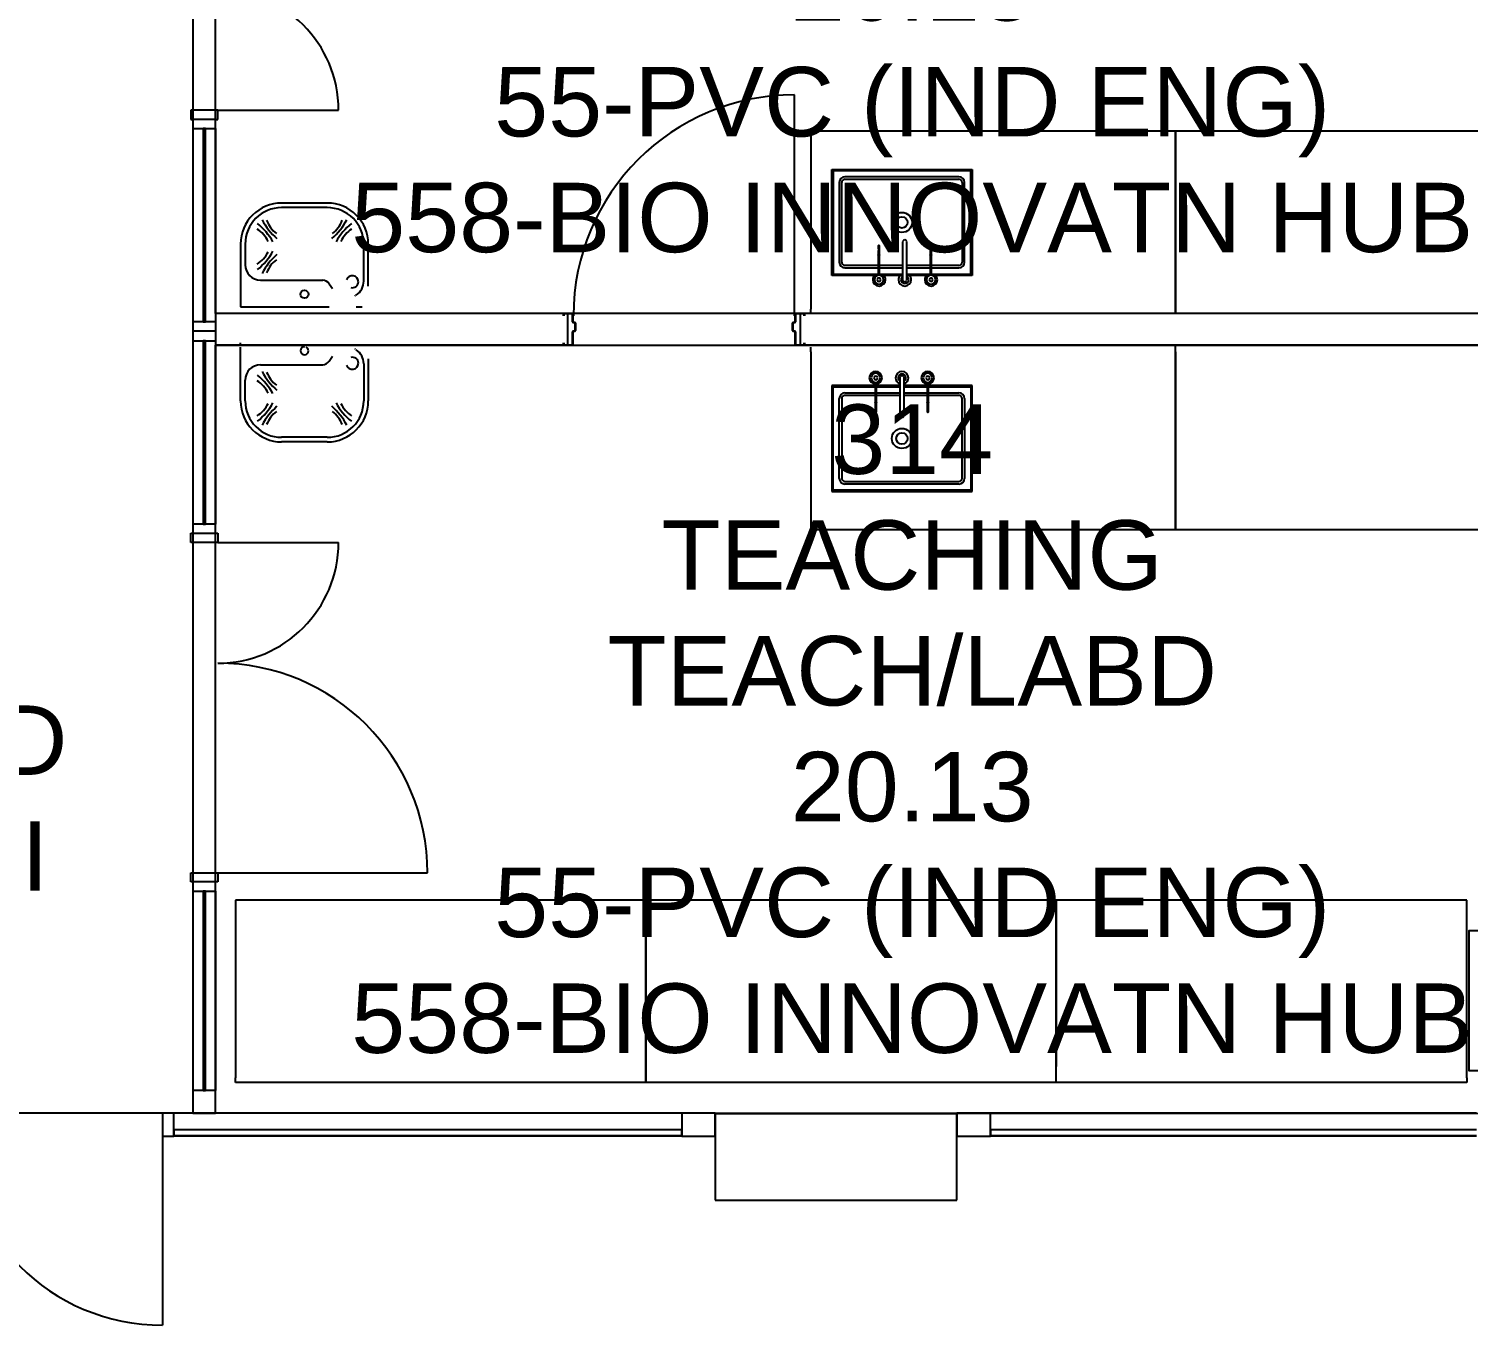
# Model space of a CAD drawing. Extents: x 15525 to 50715, y -3252 to 56414.
# Drawn here: x 41064 to 47377, y 592 to 6281 of the extents above; entities that cross this region are included whole.
import ezdxf

# ---------------------------------------------------------------- set-up
doc = ezdxf.new("R2010")
doc.units = 0
doc.header["$MEASUREMENT"] = 0
for name, color, linetype in [('A-Column__Concrete', 7, 'CONTINUOUS'), ('A-Door', 252, 'CONTINUOUS'), ('A-Furniture', 252, 'CONTINUOUS'), ('A-Wall__Brick', 7, 'CONTINUOUS'), ('A-Window', 7, 'CONTINUOUS'), ('H-Fixtures__Sink', 252, 'CONTINUOUS'), ('RM$', 7, 'CONTINUOUS'), ('RM$TXT', 4, 'CONTINUOUS')]:
    doc.layers.add(name, color=color, linetype=linetype)
doc.styles.add('Arial', font='arial.ttf')

msp = doc.modelspace()

# ---------------------------------------------------------------- linework, layer by layer
at = {"layer": 'A-Column__Concrete'}
for p, q in [((45134.7, 1519.6), (44075, 1519.6)), ((44075, 1519.6), (44075, 1140.7)), ((45134.7, 1140.7), (45134.7, 1519.6)), ((44075, 1140.7), (45134.7, 1140.7))]:
    msp.add_line(p, q, dxfattribs=at)
at = {"layer": 'A-Door'}
for p, q in [((44422.8, 5021.1), (44422.8, 5991.1)), ((41774.6, 5923.1), (41774.6, 5883.1)), ((41892.6, 5923.1), (41774.6, 5923.1)), ((41774.6, 5883.1), (41783.6, 5883.1)), ((41883.6, 5883.1), (41892.6, 5883.1)), ((41892.6, 5923.1), (42422.6, 5923.1)), ((41892.6, 5883.1), (41892.6, 5923.1)), ((43409.8, 5021.1), (43409.8, 5027.1)), ((43410.8, 5027.1), (43410.8, 5021.1)), ((43414.8, 5032.1), (43444.8, 5032.1)), ((43444.8, 5031.1), (43414.8, 5031.1)), ((43448.8, 4995.1), (43448.8, 5027.1)), ((43449.8, 5027.1), (43449.8, 4995.1)), ((43452.3, 4992.6), (43459.3, 4992.6)), ((43459.3, 4991.6), (43452.3, 4991.6)), ((43460.8, 4956.1), (43460.8, 4990.1)), ((43461.8, 4990.1), (43461.8, 4956.1)), ((44413.8, 4956.1), (44413.8, 4990.1)), ((44414.8, 4990.1), (44414.8, 4956.1)), ((44416.3, 4992.6), (44423.3, 4992.6)), ((44423.3, 4991.6), (44416.3, 4991.6)), ((44425.8, 4995.1), (44425.8, 5027.1)), ((44426.8, 5027.1), (44426.8, 4995.1)), ((44430.8, 5032.1), (44460.8, 5032.1)), ((44460.8, 5031.1), (44430.8, 5031.1)), ((44464.8, 5021.1), (44464.8, 5027.1)), ((44465.8, 5027.1), (44465.8, 5021.1)), ((43448.8, 4897.1), (43448.8, 4951.1)), ((43449.8, 4951.1), (43449.8, 4897.1)), ((43452.3, 4954.6), (43459.3, 4954.6)), ((43459.3, 4953.6), (43452.3, 4953.6)), ((44416.3, 4954.6), (44423.3, 4954.6)), ((44423.3, 4953.6), (44416.3, 4953.6)), ((44425.8, 4897.1), (44425.8, 4951.1)), ((44426.8, 4951.1), (44426.8, 4897.1)), ((43409.8, 4897.1), (43409.8, 4903.1)), ((43410.8, 4903.1), (43410.8, 4897.1)), ((43414.8, 4893.1), (43444.8, 4893.1)), ((43444.8, 4892.1), (43414.8, 4892.1)), ((44430.8, 4893.1), (44460.8, 4893.1)), ((44460.8, 4892.1), (44430.8, 4892.1)), ((44464.8, 4897.1), (44464.8, 4903.1)), ((44465.8, 4903.1), (44465.8, 4897.1)), ((41774.6, 4067.1), (41783.6, 4067.1)), ((41774.6, 4027.1), (41774.6, 4067.1)), ((41883.6, 4067.1), (41892.6, 4067.1)), ((41892.6, 4067.1), (41892.6, 4027.1)), ((41892.6, 4027.1), (41774.6, 4027.1)), ((41892.6, 4027.1), (42422.6, 4027.1)), ((41774.6, 2537.1), (41774.6, 2577.1)), ((41774.6, 2577.1), (41892.6, 2577.1)), ((41783.6, 2537.1), (41774.6, 2537.1)), ((41892.6, 2537.1), (41883.6, 2537.1)), ((41892.6, 2577.1), (42812.6, 2577.1)), ((41892.6, 2577.1), (41892.6, 2537.1)), ((41650, 1477.1), (41650, 592.1))]:
    msp.add_line(p, q, dxfattribs=at)
at = {"layer": 'A-Door', "color": 252}
for centre, radius, start, end in [((41892.6, 5923.1), 530, 0, 90), ((44422.8, 5021.1), 970, 90, 180), ((41892.6, 4027.1), 530, 270, 0), ((41892.6, 2577.1), 920, 0, 90), ((41650, 1477.1), 885, 180, 270)]:
    msp.add_arc(centre, radius, start, end, dxfattribs=at)
at = {"layer": 'A-Door'}
for centre, radius, start, end in [((43414.8, 5027.1), 5, 90, 180), ((43414.8, 5027.1), 4, 90, 180), ((43444.8, 5027.1), 5, 0, 90), ((43444.8, 5027.1), 4, 0, 90), ((43452.3, 4995.1), 3.5, 180, 270), ((43452.3, 4995.1), 2.5, 180, 270), ((43459.3, 4990.1), 2.5, 0, 90), ((43459.3, 4990.1), 1.5, 0, 90), ((44416.3, 4990.1), 2.5, 90, 180), ((44416.3, 4990.1), 1.5, 90, 180), ((44423.3, 4995.1), 3.5, 270, 0), ((44423.3, 4995.1), 2.5, 270, 0), ((44430.8, 5027.1), 5, 90, 180), ((44430.8, 5027.1), 4, 90, 180), ((44460.8, 5027.1), 5, 0, 90), ((44460.8, 5027.1), 4, 0, 90), ((43452.3, 4951.1), 3.5, 90, 180), ((43452.3, 4951.1), 2.5, 90, 180), ((43459.3, 4956.1), 1.5, 270, 0), ((43459.3, 4956.1), 2.5, 270, 0), ((44416.3, 4956.1), 2.5, 180, 270), ((44416.3, 4956.1), 1.5, 180, 270), ((44423.3, 4951.1), 3.5, 0, 90), ((44423.3, 4951.1), 2.5, 0, 90), ((43414.8, 4897.1), 5, 180, 270), ((43414.8, 4897.1), 4, 180, 270), ((43444.8, 4897.1), 4, 270, 0), ((43444.8, 4897.1), 5, 270, 0), ((44430.8, 4897.1), 5, 180, 270), ((44430.8, 4897.1), 4, 180, 270), ((44460.8, 4897.1), 5, 270, 0), ((44460.8, 4897.1), 4, 270, 0)]:
    msp.add_arc(centre, radius, start, end, dxfattribs=at)
at = {"layer": 'A-Furniture'}
for p, q in [((44493.6, 5831.1), (44493.6, 5051.1)), ((47893.6, 5831.1), (44493.6, 5831.1)), ((46093.6, 5031.1), (46093.6, 5831.1)), ((46093.6, 5831.1), (46093.6, 5031.1)), ((44493.6, 5031.1), (44493.6, 5051.1)), ((44493.6, 4863.1), (44493.6, 4883.1)), ((44493.6, 4863.1), (44493.6, 4083.1)), ((46093.6, 4083.1), (46093.6, 4893.1)), ((46093.6, 4863.1), (46093.6, 4083.1)), ((44493.6, 4083.1), (46093.6, 4083.1)), ((46093.6, 4083.1), (47893.6, 4083.1)), ((43770.6, 2457.1), (41970.6, 2457.1)), ((41970.6, 2457.1), (41970.6, 1677.1)), ((45570.6, 2457.1), (43770.6, 2457.1)), ((43770.6, 2457.1), (43770.6, 1657.1)), ((43770.6, 1657.1), (43770.6, 2457.1)), ((47370.6, 2457.1), (45570.6, 2457.1)), ((45570.6, 2457.1), (45570.6, 1727.1)), ((45570.6, 1657.1), (45570.6, 2457.1)), ((47370.6, 1677.1), (47370.6, 2457.1)), ((41970.6, 1657.1), (41970.6, 1677.1)), ((47350.6, 1657.1), (41970.6, 1657.1)), ((47370.6, 1657.1), (47350.6, 1657.1)), ((47370.6, 1677.1), (47370.6, 1657.1))]:
    msp.add_line(p, q, dxfattribs=at)
at = {"layer": 'A-Wall__Brick'}
for p, q in [((41883.6, 5031.1), (41883.6, 4893.1)), ((43427.8, 5031.1), (41883.6, 5031.1)), ((43427.8, 4903.1), (43427.8, 5031.1)), ((43427.8, 5021.1), (43427.8, 5031.1)), ((44447.8, 5031.1), (44447.8, 4893.1)), ((47993.6, 5031.1), (44447.8, 5031.1)), ((43414.8, 4893.1), (41883.6, 4893.1)), ((43427.8, 4893.1), (43427.8, 4903.1)), ((47993.6, 4893.1), (44447.8, 4893.1))]:
    msp.add_line(p, q, dxfattribs=at)
at = {"layer": 'A-Window', "extrusion": (0, 0, -1)}
for p, q in [((41883.6, 5883.1), (41783.6, 5883.1)), ((41783.6, 5883.1), (41783.6, 5843.1)), ((41883.6, 5843.1), (41883.6, 5883.1)), ((41783.6, 5843.1), (41883.6, 5843.1)), ((41783.6, 5012.1), (41783.6, 4912.1)), ((41883.6, 4995.1), (41783.6, 4995.1)), ((41783.6, 4995.1), (41783.6, 4955.1)), ((41783.6, 4955.1), (41883.6, 4955.1)), ((41783.6, 4912.1), (41883.6, 4912.1)), ((41883.6, 2537.1), (41783.6, 2537.1)), ((41783.6, 2537.1), (41783.6, 2497.1)), ((41883.6, 2497.1), (41883.6, 2537.1)), ((41783.6, 2497.1), (41883.6, 2497.1)), ((41700, 1522.1), (41650, 1522.1)), ((41650, 1522.1), (41650, 1422.1)), ((41700, 1422.1), (41700, 1522.1)), ((41650, 1422.1), (41700, 1422.1))]:
    msp.add_line(p, q, dxfattribs=at)
at = {"layer": 'A-Window'}
for p, q in [((41783.6, 5843.1), (41783.6, 5012.1)), ((41838.6, 5843.1), (41828.6, 5843.1)), ((41828.6, 5843.1), (41828.6, 4995.1)), ((41838.6, 4995.1), (41838.6, 5843.1)), ((41883.6, 5843.1), (41883.6, 5031.1)), ((41828.6, 4995.1), (41838.6, 4995.1)), ((41783.6, 4912.1), (41783.6, 4107.1)), ((41838.6, 4912.1), (41828.6, 4912.1)), ((41828.6, 4912.1), (41828.6, 4107.1)), ((41838.6, 4107.1), (41838.6, 4912.1)), ((41883.6, 4912.1), (41883.6, 4107.1)), ((41883.6, 4107.1), (41783.6, 4107.1)), ((41783.6, 4107.1), (41783.6, 4067.1)), ((41828.6, 4107.1), (41838.6, 4107.1)), ((41883.6, 4067.1), (41883.6, 4107.1)), ((41783.6, 4067.1), (41883.6, 4067.1)), ((41783.6, 2497.1), (41783.6, 1622.1)), ((41838.6, 2497.1), (41828.6, 2497.1)), ((41828.6, 2497.1), (41828.6, 1622.1)), ((41838.6, 1622.1), (41838.6, 2497.1)), ((41883.6, 2497.1), (41883.6, 1622.1)), ((41883.6, 1622.1), (41783.6, 1622.1)), ((41783.6, 1622.1), (41783.6, 1522.1)), ((41828.6, 1622.1), (41838.6, 1622.1)), ((41883.6, 1522.1), (41883.6, 1622.1)), ((43928.2, 1522.1), (41700, 1522.1)), ((41783.6, 1522.1), (41883.6, 1522.1)), ((44075, 1522.1), (43928.2, 1522.1)), ((43928.2, 1522.1), (43928.2, 1422.1)), ((44075, 1422.1), (44075, 1522.1)), ((44075, 1522.1), (44514.1, 1522.1)), ((44514.1, 1522.1), (45134.7, 1522.1)), ((45281.5, 1522.1), (45134.7, 1522.1)), ((45134.7, 1522.1), (45134.7, 1422.1)), ((45281.5, 1422.1), (45281.5, 1522.1)), ((47413.1, 1522.1), (45281.5, 1522.1)), ((43928.2, 1449.1), (41700, 1449.1)), ((41700, 1449.1), (41700, 1425.1)), ((41700, 1425.1), (43928.2, 1425.1)), ((43928.2, 1422.1), (41700, 1422.1)), ((43928.2, 1425.1), (43928.2, 1449.1)), ((43928.2, 1422.1), (44075, 1422.1)), ((45134.7, 1422.1), (45281.5, 1422.1)), ((47413.1, 1449.1), (45281.5, 1449.1)), ((45281.5, 1449.1), (45281.5, 1425.1)), ((45281.5, 1425.1), (47413.1, 1425.1)), ((47413.1, 1422.1), (45281.5, 1422.1))]:
    msp.add_line(p, q, dxfattribs=at)
at = {"layer": 'H-Fixtures__Sink'}
for p, q in [((44586.1, 5663.6), (45201.1, 5663.6)), ((44586.1, 5198.6), (44586.1, 5663.6)), ((44592.1, 5657.7), (44592.1, 5204.6)), ((45195.2, 5657.7), (44592.1, 5657.7)), ((45143.6, 5631.1), (44643.6, 5631.1)), ((44643.8, 5620.3), (45143.4, 5620.3)), ((45195.2, 5204.6), (45195.2, 5657.7)), ((45201.1, 5663.6), (45201.1, 5198.6)), ((44618.6, 5606.1), (44618.6, 5256.1)), ((44629.4, 5256.3), (44629.4, 5605.9)), ((45157.8, 5605.9), (45157.8, 5256.3)), ((45168.6, 5256.1), (45168.6, 5606.1)), ((42373.1, 5516.1), (42173.1, 5516.1)), ((42373.1, 5496.1), (42173.1, 5496.1)), ((41993.1, 5336.1), (41993.1, 5061.1)), ((42013.1, 5336.1), (42013.1, 5245.1)), ((42533.1, 5173.1), (42533.1, 5336.1)), ((42553.1, 5151.6), (42553.1, 5336.1)), ((44791.2, 5329.8), (44789.6, 5289.5)), ((44793.8, 5329.9), (44791.3, 5329.9)), ((44791.4, 5327.3), (44793.7, 5327.3)), ((44795.6, 5289.5), (44793.8, 5329.8)), ((45019.2, 5329.8), (45017.5, 5289.5)), ((45021.7, 5329.9), (45019.2, 5329.9)), ((45019.3, 5327.3), (45021.6, 5327.3)), ((45023.5, 5289.5), (45021.7, 5329.8)), ((44897.3, 5241.9), (44643.8, 5241.9)), ((44789.6, 5289.8), (44789.6, 5288.3)), ((44789.6, 5289.8), (44789.6, 5288.3)), ((44789.6, 5288.3), (44789.6, 5286.6)), ((44789.6, 5288.3), (44789.6, 5286.6)), ((44789.6, 5286.6), (44789.6, 5201.3)), ((44794, 5287.6), (44791.2, 5287.6)), ((44795.6, 5288.3), (44795.6, 5289.8)), ((44795.6, 5288.3), (44795.6, 5289.8)), ((44795.6, 5286.6), (44795.6, 5288.3)), ((44795.6, 5286.6), (44795.6, 5288.3)), ((44795.6, 5201.3), (44795.6, 5286.6)), ((45143.4, 5241.9), (44914.6, 5241.9)), ((45017.5, 5289.8), (45017.5, 5288.3)), ((45017.5, 5289.8), (45017.5, 5288.3)), ((45017.5, 5288.3), (45017.5, 5286.6)), ((45017.5, 5288.3), (45017.5, 5286.6)), ((45017.5, 5286.6), (45017.5, 5198.6)), ((45021.9, 5287.6), (45019.1, 5287.6)), ((45023.5, 5288.3), (45023.5, 5289.8)), ((45023.5, 5288.3), (45023.5, 5289.8)), ((45023.5, 5286.6), (45023.5, 5288.3)), ((45023.5, 5286.6), (45023.5, 5288.3)), ((45023.5, 5198.6), (45023.5, 5286.6)), ((42080, 5178.1), (42353.4, 5178.1)), ((44787.6, 5198.6), (44586.1, 5198.6)), ((44592.1, 5204.6), (44790.5, 5204.6)), ((44643.6, 5231.1), (44896.9, 5231.1)), ((44794.6, 5204.6), (44896.8, 5204.6)), ((44896.8, 5198.6), (44799, 5198.6)), ((44915.3, 5231.1), (45143.6, 5231.1)), ((44915.5, 5204.6), (45018.4, 5204.6)), ((45015.8, 5198.6), (44915.5, 5198.6)), ((45022.5, 5204.6), (45195.2, 5204.6)), ((45201.1, 5198.6), (45027.1, 5198.6)), ((42381.2, 5162.2), (42396.3, 5140.7)), ((41993.1, 5061.1), (42381, 5061.1)), ((42500.1, 5061.1), (42526, 5061.1)), ((41993.1, 4893.1), (41993.1, 4903.1)), ((41993.1, 4648.1), (41993.1, 4883.1)), ((42080, 4806.1), (42353.4, 4806.1)), ((42381.2, 4822.1), (42396.3, 4843.5)), ((42533.1, 4811.1), (42533.1, 4648.1)), ((42553.1, 4832.6), (42553.1, 4648.1)), ((42013.1, 4648.1), (42013.1, 4739.2)), ((44777.3, 4715.6), (44586.1, 4715.6)), ((44586.1, 4715.6), (44586.1, 4250.6)), ((44592.1, 4256.6), (44592.1, 4709.7)), ((44592.1, 4709.7), (44778, 4709.7)), ((44643.6, 4683.1), (44886.1, 4683.1)), ((44777.8, 4672.3), (44643.8, 4672.3)), ((44776.3, 4730), (44776.3, 4642)), ((44780.6, 4709.7), (44884.2, 4709.7)), ((44886, 4672.3), (44780.8, 4672.3)), ((44884.2, 4715.6), (44781.3, 4715.6)), ((44782.3, 4642), (44782.3, 4730)), ((44901.7, 4683.1), (45143.6, 4683.1)), ((45005.7, 4672.3), (44902.6, 4672.3)), ((45005.2, 4715.6), (44903, 4715.6)), ((44903.1, 4709.7), (45005.9, 4709.7)), ((45004.2, 4727.3), (45004.2, 4642)), ((45008.5, 4709.7), (45195.2, 4709.7)), ((45143.4, 4672.3), (45008.7, 4672.3)), ((45201.1, 4715.6), (45009.2, 4715.6)), ((45010.2, 4642), (45010.2, 4727.3)), ((45195.2, 4709.7), (45195.2, 4256.6)), ((45201.1, 4250.6), (45201.1, 4715.6)), ((44618.6, 4308.1), (44618.6, 4658.1)), ((44629.4, 4657.9), (44629.4, 4308.3)), ((44776.2, 4639), (44778, 4598.8)), ((44776.3, 4642), (44776.3, 4640.3)), ((44776.3, 4642), (44776.3, 4640.3)), ((44776.3, 4640.3), (44776.3, 4638.8)), ((44776.3, 4640.3), (44776.3, 4638.8)), ((44777.8, 4641), (44780.6, 4641)), ((44780.6, 4598.8), (44782.3, 4639.1)), ((44782.3, 4640.3), (44782.3, 4642)), ((44782.3, 4640.3), (44782.3, 4642)), ((44782.3, 4638.8), (44782.3, 4640.3)), ((44782.3, 4638.8), (44782.3, 4640.3)), ((45004.1, 4639), (45005.9, 4598.8)), ((45004.2, 4642), (45004.2, 4640.3)), ((45004.2, 4642), (45004.2, 4640.3)), ((45004.2, 4640.3), (45004.2, 4638.8)), ((45004.2, 4640.3), (45004.2, 4638.8)), ((45005.8, 4641), (45008.6, 4641)), ((45008.5, 4598.8), (45010.2, 4639.1)), ((45010.2, 4640.3), (45010.2, 4642)), ((45010.2, 4640.3), (45010.2, 4642)), ((45010.2, 4638.8), (45010.2, 4640.3)), ((45010.2, 4638.8), (45010.2, 4640.3)), ((45157.8, 4308.3), (45157.8, 4657.9)), ((45168.6, 4658.1), (45168.6, 4308.1)), ((44778, 4598.7), (44780.6, 4598.7)), ((44780.4, 4601.3), (44778.2, 4601.3)), ((45005.9, 4598.7), (45008.5, 4598.7)), ((45008.3, 4601.3), (45006.1, 4601.3)), ((42373.1, 4488.1), (42173.1, 4488.1)), ((42373.1, 4468.1), (42173.1, 4468.1)), ((44643.8, 4293.9), (45143.4, 4293.9)), ((44586.1, 4250.6), (45201.1, 4250.6)), ((45195.2, 4256.6), (44592.1, 4256.6)), ((45143.6, 4283.1), (44643.6, 4283.1))]:
    msp.add_line(p, q, dxfattribs=at)
at = {"layer": 'H-Fixtures__Sink', "flags": 128}
for points in [[(44896.6, 5344.5), (44896.6, 5344.4), (44896.6, 5344.2), (44896.6, 5343.9), (44896.6, 5343.5), (44896.6, 5342.9), (44896.6, 5342.1), (44896.6, 5341.3), (44896.6, 5340.3), (44896.6, 5339.2), (44896.6, 5338), (44896.6, 5336.6), (44896.6, 5335.2), (44896.6, 5333.6), (44896.6, 5331.9), (44896.6, 5330.1), (44896.6, 5328.2), (44896.6, 5326.2), (44896.6, 5324), (44896.6, 5321.8), (44896.6, 5319.5), (44896.6, 5317.1), (44896.6, 5314.6), (44896.6, 5312), (44896.6, 5309.3), (44896.6, 5306.6), (44896.6, 5303.8), (44896.6, 5300.9), (44896.6, 5297.9), (44896.6, 5294.9), (44896.6, 5291.9), (44896.6, 5288.8), (44896.6, 5285.7), (44896.6, 5282.5), (44896.6, 5279.3), (44896.6, 5276), (44896.6, 5272.8), (44896.6, 5269.5), (44896.6, 5266.2), (44896.6, 5262.9), (44896.6, 5259.6), (44896.6, 5256.3), (44896.6, 5253), (44896.6, 5249.7), (44896.6, 5246.5), (44896.6, 5243.3), (44896.6, 5240.1), (44896.6, 5236.9), (44896.6, 5233.8), (44896.6, 5230.7), (44896.6, 5227.7), (44896.6, 5224.7), (44896.6, 5221.8), (44896.6, 5218.9), (44896.6, 5216.2), (44896.6, 5213.5), (44896.6, 5210.8), (44896.6, 5208.3), (44896.6, 5205.8), (44896.6, 5203.4), (44896.6, 5201.2), (44896.6, 5199), (44896.6, 5196.9), (44896.6, 5194.9), (44896.6, 5193.1), (44896.6, 5191.3), (44896.6, 5189.7), (44896.6, 5188.1), (44896.6, 5186.7), (44896.6, 5185.4), (44896.6, 5184.3), (44896.6, 5183.2), (44896.6, 5182.3), (44896.6, 5181.5), (44896.6, 5180.9), (44896.6, 5180.3), (44896.6, 5179.9), (44896.6, 5179.7), (44896.6, 5179.5), (44896.6, 5179.5)], [(44915.6, 5179.5), (44915.6, 5179.6), (44915.6, 5179.8), (44915.6, 5180.1), (44915.6, 5180.6), (44915.6, 5181.1), (44915.6, 5181.9), (44915.6, 5182.7), (44915.6, 5183.7), (44915.6, 5184.8), (44915.6, 5186), (44915.6, 5187.4), (44915.6, 5188.8), (44915.6, 5190.4), (44915.6, 5192.1), (44915.6, 5193.9), (44915.6, 5195.8), (44915.6, 5197.9), (44915.6, 5200), (44915.6, 5202.2), (44915.6, 5204.5), (44915.6, 5206.9), (44915.6, 5209.4), (44915.6, 5212), (44915.6, 5214.7), (44915.6, 5217.4), (44915.6, 5220.2), (44915.6, 5223.1), (44915.6, 5226.1), (44915.6, 5229.1), (44915.6, 5232.1), (44915.6, 5235.2), (44915.6, 5238.4), (44915.6, 5241.5), (44915.6, 5244.7), (44915.6, 5248), (44915.6, 5251.2), (44915.6, 5254.5), (44915.6, 5257.8), (44915.6, 5261.1), (44915.6, 5264.4), (44915.6, 5267.7), (44915.6, 5271), (44915.6, 5274.3), (44915.6, 5277.5), (44915.6, 5280.7), (44915.6, 5283.9), (44915.6, 5287.1), (44915.6, 5290.2), (44915.6, 5293.3), (44915.6, 5296.3), (44915.6, 5299.3), (44915.6, 5302.2), (44915.6, 5305.1), (44915.6, 5307.8), (44915.6, 5310.6), (44915.6, 5313.2), (44915.6, 5315.7), (44915.6, 5318.2), (44915.6, 5320.6), (44915.6, 5322.8), (44915.6, 5325), (44915.6, 5327.1), (44915.6, 5329.1), (44915.6, 5330.9), (44915.6, 5332.7), (44915.6, 5334.3), (44915.6, 5335.9), (44915.6, 5337.3), (44915.6, 5338.6), (44915.6, 5339.7), (44915.6, 5340.8), (44915.6, 5341.7), (44915.6, 5342.5), (44915.6, 5343.1), (44915.6, 5343.7), (44915.6, 5344.1), (44915.6, 5344.3), (44915.6, 5344.5), (44915.6, 5344.5)], [(44884.1, 4749.1), (44884.1, 4749), (44884.1, 4748.8), (44884.1, 4748.5), (44884.1, 4748), (44884.1, 4747.4), (44884.1, 4746.7), (44884.1, 4745.9), (44884.1, 4744.9), (44884.1, 4743.8), (44884.1, 4742.6), (44884.1, 4741.2), (44884.1, 4739.8), (44884.1, 4738.2), (44884.1, 4736.5), (44884.1, 4734.7), (44884.1, 4732.7), (44884.1, 4730.7), (44884.1, 4728.6), (44884.1, 4726.4), (44884.1, 4724.1), (44884.1, 4721.6), (44884.1, 4719.1), (44884.1, 4716.6), (44884.1, 4713.9), (44884.1, 4711.1), (44884.1, 4708.3), (44884.1, 4705.5), (44884.1, 4702.5), (44884.1, 4699.5), (44884.1, 4696.5), (44884.1, 4693.4), (44884.1, 4690.2), (44884.1, 4687), (44884.1, 4683.8), (44884.1, 4680.6), (44884.1, 4677.3), (44884.1, 4674.1), (44884.1, 4670.8), (44884.1, 4667.5), (44884.1, 4664.2), (44884.1, 4660.9), (44884.1, 4657.6), (44884.1, 4654.3), (44884.1, 4651.1), (44884.1, 4647.8), (44884.1, 4644.6), (44884.1, 4641.5), (44884.1, 4638.3), (44884.1, 4635.3), (44884.1, 4632.2), (44884.1, 4629.3), (44884.1, 4626.4), (44884.1, 4623.5), (44884.1, 4620.7), (44884.1, 4618), (44884.1, 4615.4), (44884.1, 4612.8), (44884.1, 4610.4), (44884.1, 4608), (44884.1, 4605.7), (44884.1, 4603.6), (44884.1, 4601.5), (44884.1, 4599.5), (44884.1, 4597.6), (44884.1, 4595.9), (44884.1, 4594.2), (44884.1, 4592.7), (44884.1, 4591.3), (44884.1, 4590), (44884.1, 4588.8), (44884.1, 4587.8), (44884.1, 4586.9), (44884.1, 4586.1), (44884.1, 4585.4), (44884.1, 4584.9), (44884.1, 4584.5), (44884.1, 4584.2), (44884.1, 4584.1), (44884.1, 4584.1)], [(44903.1, 4584.1), (44903.1, 4584.1), (44903.1, 4584.3), (44903.1, 4584.7), (44903.1, 4585.1), (44903.1, 4585.7), (44903.1, 4586.4), (44903.1, 4587.3), (44903.1, 4588.3), (44903.1, 4589.4), (44903.1, 4590.6), (44903.1, 4591.9), (44903.1, 4593.4), (44903.1, 4595), (44903.1, 4596.7), (44903.1, 4598.5), (44903.1, 4600.4), (44903.1, 4602.4), (44903.1, 4604.6), (44903.1, 4606.8), (44903.1, 4609.1), (44903.1, 4611.5), (44903.1, 4614), (44903.1, 4616.6), (44903.1, 4619.3), (44903.1, 4622), (44903.1, 4624.8), (44903.1, 4627.7), (44903.1, 4630.6), (44903.1, 4633.6), (44903.1, 4636.7), (44903.1, 4639.8), (44903.1, 4642.9), (44903.1, 4646.1), (44903.1, 4649.3), (44903.1, 4652.6), (44903.1, 4655.8), (44903.1, 4659.1), (44903.1, 4662.4), (44903.1, 4665.7), (44903.1, 4669), (44903.1, 4672.3), (44903.1, 4675.6), (44903.1, 4678.8), (44903.1, 4682.1), (44903.1, 4685.3), (44903.1, 4688.5), (44903.1, 4691.7), (44903.1, 4694.8), (44903.1, 4697.9), (44903.1, 4700.9), (44903.1, 4703.9), (44903.1, 4706.8), (44903.1, 4709.6), (44903.1, 4712.4), (44903.1, 4715.1), (44903.1, 4717.8), (44903.1, 4720.3), (44903.1, 4722.8), (44903.1, 4725.1), (44903.1, 4727.4), (44903.1, 4729.6), (44903.1, 4731.7), (44903.1, 4733.6), (44903.1, 4735.5), (44903.1, 4737.3), (44903.1, 4738.9), (44903.1, 4740.4), (44903.1, 4741.9), (44903.1, 4743.1), (44903.1, 4744.3), (44903.1, 4745.4), (44903.1, 4746.3), (44903.1, 4747.1), (44903.1, 4747.7), (44903.1, 4748.2), (44903.1, 4748.6), (44903.1, 4748.9), (44903.1, 4749.1), (44903.1, 4749.1)]]:
    msp.add_lwpolyline(points, dxfattribs=at)
at = {"layer": 'H-Fixtures__Sink'}
for centre, radius in [((44893.6, 5431.1), 44.2), ((44893.6, 5431.1), 25), ((42273.1, 5116.1), 17.5), ((44893.6, 4483.1), 44.2), ((44893.6, 4483.1), 25)]:
    msp.add_circle(centre, radius, dxfattribs=at)
for centre, radius, start, end in [((44643.6, 5606.1), 25, 90, 180), ((44643.8, 5605.9), 14.4, 90, 180), ((45143.4, 5605.9), 14.4, 0, 90), ((45143.6, 5606.1), 25, 0, 90), ((42173.1, 5336.1), 180, 90, 180), ((42173.1, 5336.1), 160, 90, 180), ((42373.1, 5336.1), 180, 0, 90), ((42373.1, 5336.1), 160, 0, 90), ((42326.1, 5562.3), 266.5, 206.62519, 229.37481), ((42233.8, 5490.1), 136.3, 201.40427, 232.18531), ((42220, 5562.3), 266.5, 310.62519, 333.37481), ((42312.3, 5490.1), 136.3, 307.81469, 338.59573), ((41990.9, 5288.2), 136.3, 25.81469, 56.59573), ((41900.6, 5217.8), 266.5, 28.62519, 51.37481), ((42645.5, 5217.8), 266.5, 128.62519, 151.37481), ((42555.2, 5288.2), 136.3, 123.40427, 154.18531), ((41900.6, 5432.2), 266.5, 308.62519, 331.37481), ((44906.1, 5344.5), 9.5, 165, 180), ((44906.1, 5344.5), 9.5, 90, 150), ((44906.1, 5344.5), 9.5, 30, 90), ((44906.1, 5344.5), 9.5, 345, 15), ((42080, 5245.1), 66.9, 180, 270), ((41990.9, 5361.8), 136.3, 303.40427, 334.18531), ((42326.1, 5087.7), 266.5, 130.62519, 153.37481), ((42233.8, 5159.9), 136.3, 127.81469, 158.59573), ((44643.6, 5256.1), 25, 180, 270), ((44643.8, 5256.3), 14.4, 180, 270), ((45143.4, 5256.3), 14.4, 270, 0), ((45143.6, 5256.1), 25, 270, 0), ((42349.8, 5139.6), 38.7, 35.66046, 84.674), ((42483.1, 5171.1), 26.5, 0, 161.26857), ((44793.5, 5179.5), 28, 136.76381, 180), ((44793.5, 5179.5), 28, 180, 0), ((44793.3, 5179.5), 20, 0, 180), ((44793.3, 5179.5), 20, 180, 0), ((44792.4, 5179.8), 8, 0, 180), ((44792.4, 5179.8), 8, 0, 180), ((44792.4, 5179.8), 8, 180, 0), ((44792.4, 5179.8), 8, 180, 0), ((44793.5, 5179.5), 28, 0, 43.23619), ((44906.1, 5179.5), 28, 136.76381, 180), ((44906.1, 5179.5), 28, 180, 0), ((44906.1, 5179.5), 17, 123.80537, 180), ((44906.1, 5179.5), 17, 180, 0), ((44906.1, 5179.5), 9.5, 180, 195), ((44906.1, 5179.5), 9.5, 345, 0), ((44906.1, 5179.5), 17, 0, 56.19463), ((44906.1, 5179.5), 28, 0, 43.23619), ((45021.3, 5179.5), 28, 136.76381, 180), ((45021.3, 5179.5), 28, 180, 0), ((45021.5, 5179.5), 20, 0, 180), ((45021.5, 5179.5), 20, 180, 0), ((45021, 5179.8), 8, 0, 180), ((45021, 5179.8), 8, 0, 180), ((45021, 5179.8), 8, 180, 0), ((45021, 5179.8), 8, 180, 0), ((45021.3, 5179.5), 28, 0, 43.23619), ((42483.1, 5171.1), 26.5, 256.65347, 0), ((42460.6, 5173.1), 72.4, 303.05458, 0), ((44906.1, 5179.5), 9.5, 210, 270), ((44906.1, 5179.5), 9.5, 270, 330), ((42460.6, 5173.1), 72.4, 297.59618, 300.21925), ((42273.1, 4868.1), 17.5, 90.61359, 0), ((42273.1, 4868.1), 17.5, 0, 64.89024), ((42460.6, 4811.1), 72.4, 59.78075, 62.40382), ((42460.6, 4811.1), 72.4, 0, 56.94542), ((42080, 4739.2), 66.9, 90, 180), ((42349.8, 4844.7), 38.7, 275.326, 324.33954), ((42483.1, 4813.1), 26.5, 198.73143, 0), ((42483.1, 4813.1), 26.5, 0, 103.34653), ((41990.9, 4622.5), 136.3, 25.81469, 56.59573), ((41900.6, 4552), 266.5, 28.62519, 51.37481), ((42326.1, 4896.6), 266.5, 206.62519, 229.37481), ((42233.8, 4824.4), 136.3, 201.40427, 232.18531), ((44778.5, 4749.1), 28, 0, 180), ((44778.5, 4749.1), 28, 180, 267.43189), ((44778.3, 4749.1), 20, 0, 180), ((44778.3, 4749.1), 20, 180, 0), ((44778.7, 4748.8), 8, 0, 180), ((44778.7, 4748.8), 8, 0, 180), ((44778.7, 4748.8), 8, 180, 0), ((44778.7, 4748.8), 8, 180, 0), ((44778.5, 4749.1), 28, 275.86734, 0), ((44893.7, 4749.1), 28, 0, 180), ((44893.7, 4749.1), 28, 180, 250.15901), ((44893.6, 4749.1), 17, 0, 180), ((44893.6, 4749.1), 17, 180, 236.19463), ((44893.6, 4749.1), 9.5, 165, 180), ((44893.6, 4749.1), 9.5, 90, 150), ((44893.6, 4749.1), 9.5, 30, 90), ((44893.6, 4749.1), 9.5, 0, 15), ((44893.7, 4749.1), 28, 289.56803, 0), ((44893.6, 4749.1), 17, 303.80537, 0), ((45006.2, 4749.1), 28, 0, 180), ((45006.2, 4749.1), 28, 180, 267.74231), ((45006.4, 4749.1), 20, 0, 180), ((45006.4, 4749.1), 20, 180, 0), ((45007.3, 4748.8), 8, 0, 180), ((45007.3, 4748.8), 8, 0, 180), ((45007.3, 4748.8), 8, 180, 0), ((45007.3, 4748.8), 8, 180, 0), ((45006.2, 4749.1), 28, 276.17777, 0), ((44643.6, 4658.1), 25, 90, 180), ((44643.8, 4657.9), 14.4, 90, 180), ((45143.4, 4657.9), 14.4, 0, 90), ((45143.6, 4658.1), 25, 0, 90), ((42173.1, 4648.1), 180, 180, 270), ((42173.1, 4648.1), 160, 180, 270), ((41990.9, 4696), 136.3, 303.40427, 334.18531), ((41900.6, 4766.5), 266.5, 308.62519, 331.37481), ((42326.1, 4421.9), 266.5, 130.62519, 153.37481), ((42373.1, 4648.1), 160, 270, 0), ((42373.1, 4648.1), 180, 270, 0), ((42220, 4421.9), 266.5, 26.62519, 49.37481), ((42645.5, 4766.5), 266.5, 208.62519, 231.37481), ((42555.2, 4696), 136.3, 205.81469, 236.59573), ((42233.8, 4494.1), 136.3, 127.81469, 158.59573), ((42312.3, 4494.1), 136.3, 21.40427, 52.18531), ((44893.6, 4584.1), 9.5, 165, 195), ((44893.6, 4584.1), 9.5, 210, 270), ((44893.6, 4584.1), 9.5, 270, 330), ((44893.6, 4584.1), 9.5, 345, 0), ((44643.6, 4308.1), 25, 180, 270), ((44643.8, 4308.3), 14.4, 180, 270), ((45143.4, 4308.3), 14.4, 270, 0), ((45143.6, 4308.1), 25, 270, 0)]:
    msp.add_arc(centre, radius, start, end, dxfattribs=at)
for centre, major_axis, ratio, start_param, end_param in [((44792.6, 5289.8), (3, 0), 0.707107, 2.094395, 4.712389), ((44792.6, 5289.8), (3, 0), 0.707107, 2.094395, 4.712389), ((44792.6, 5286.6), (3, 0), 0.422618, 2.094395, 4.712389), ((44792.6, 5286.6), (3, 0), 0.422618, 2.094395, 4.712389), ((44792.6, 5286.6), (3, 0), 0.422618, 2.094395, 4.712389), ((44792.6, 5289.5), (3.02, 0), 0.707107, 1.982543, 4.230739), ((44792.6, 5289.8), (3, 0), 0.707107, 4.712389, 7.330383), ((44792.6, 5289.8), (3, 0), 0.707107, 4.712389, 7.330383), ((44792.6, 5286.6), (3, 0), 0.422618, 4.712389, 7.330383), ((44792.6, 5286.6), (3, 0), 0.422618, 4.712389, 7.330383), ((44792.6, 5286.6), (-3, 0), 0.422618, 1.570796, 4.18879), ((44792.6, 5289.5), (3.02, 0), 0.707107, 0.034952, 1.15905), ((44792.6, 5289.5), (3.02, 0), 0.707107, 5.194039, 6.316246), ((45020.5, 5289.8), (3, 0), 0.707107, 2.094395, 4.712389), ((45020.5, 5289.8), (3, 0), 0.707107, 2.094395, 4.712389), ((45020.5, 5286.6), (3, 0), 0.422618, 2.094395, 4.712389), ((45020.5, 5286.6), (3, 0), 0.422618, 2.094395, 4.712389), ((45020.5, 5286.6), (3, 0), 0.422618, 2.094395, 4.712389), ((45020.5, 5289.5), (3.02, 0), 0.707107, 1.982543, 4.230739), ((45020.5, 5289.8), (3, 0), 0.707107, 4.712389, 7.330383), ((45020.5, 5289.8), (3, 0), 0.707107, 4.712389, 7.330383), ((45020.5, 5286.6), (3, 0), 0.422618, 4.712389, 7.330383), ((45020.5, 5286.6), (3, 0), 0.422618, 4.712389, 7.330383), ((45020.5, 5286.6), (-3, 0), 0.422618, 1.570796, 4.18879), ((45020.5, 5289.5), (3.02, 0), 0.707107, 0.034952, 1.15905), ((45020.5, 5289.5), (3.02, 0), 0.707107, 5.194039, 6.316246), ((44779.3, 4642), (-3, 0), 0.422618, 4.712389, 7.330383), ((44779.3, 4642), (-3, 0), 0.422618, 4.712389, 7.330383), ((44779.3, 4642), (3, 0), 0.422618, 1.570796, 4.18879), ((44779.3, 4638.8), (-3, 0), 0.707107, 4.712389, 7.330383), ((44779.3, 4638.8), (-3, 0), 0.707107, 4.712389, 7.330383), ((44779.2, 4639.1), (-3.02, 0), 0.707107, 5.194039, 6.316246), ((44779.2, 4639.1), (-3.02, 0), 0.707107, 0.034952, 1.15905), ((44779.3, 4642), (-3, 0), 0.422618, 2.094395, 4.712389), ((44779.3, 4642), (-3, 0), 0.422618, 2.094395, 4.712389), ((44779.3, 4642), (-3, 0), 0.422618, 2.094395, 4.712389), ((44779.3, 4638.8), (-3, 0), 0.707107, 2.094395, 4.712389), ((44779.3, 4638.8), (-3, 0), 0.707107, 2.094395, 4.712389), ((44779.2, 4639.1), (-3.02, 0), 0.707107, 1.982543, 4.230739), ((45007.2, 4642), (-3, 0), 0.422618, 4.712389, 7.330383), ((45007.2, 4642), (-3, 0), 0.422618, 4.712389, 7.330383), ((45007.2, 4642), (3, 0), 0.422618, 1.570796, 4.18879), ((45007.2, 4638.8), (-3, 0), 0.707107, 4.712389, 7.330383), ((45007.2, 4638.8), (-3, 0), 0.707107, 4.712389, 7.330383), ((45007.2, 4639.1), (-3.02, 0), 0.707107, 5.194039, 6.316246), ((45007.2, 4639.1), (-3.02, 0), 0.707107, 0.034952, 1.15905), ((45007.2, 4642), (-3, 0), 0.422618, 2.094395, 4.712389), ((45007.2, 4642), (-3, 0), 0.422618, 2.094395, 4.712389), ((45007.2, 4642), (-3, 0), 0.422618, 2.094395, 4.712389), ((45007.2, 4638.8), (-3, 0), 0.707107, 2.094395, 4.712389), ((45007.2, 4638.8), (-3, 0), 0.707107, 2.094395, 4.712389), ((45007.2, 4639.1), (-3.02, 0), 0.707107, 1.982543, 4.230739)]:
    msp.add_ellipse(centre, major_axis=major_axis, ratio=ratio, start_param=start_param, end_param=end_param, dxfattribs=at)
for points in [[(44791.4, 5317.6), (44791.4, 5318.1), (44791.3, 5319.5), (44791.2, 5321.9), (44791.2, 5324.5), (44791.3, 5326.9), (44791.3, 5328.8), (44791.2, 5329.8), (44791.3, 5330), (44791.3, 5329.1), (44791.4, 5328), (44791.4, 5327.3)], [(44791.2, 5287.6), (44791.4, 5292.6), (44791.7, 5302.6), (44791.6, 5312.6), (44791.4, 5317.6)], [(44791.4, 5327.3), (44791.5, 5324.1), (44791.6, 5320.8), (44791.6, 5317.6)], [(44793.5, 5317.6), (44793.5, 5320.8), (44793.6, 5324.1), (44793.7, 5327.3)], [(44793.7, 5317.6), (44793.5, 5312.6), (44793.4, 5302.6), (44793.7, 5292.6), (44794, 5287.6)], [(44793.6, 5297.1), (44793.5, 5299.6), (44793.5, 5302.1), (44793.5, 5304.6)], [(44793.7, 5327.3), (44793.7, 5328), (44793.7, 5329.1), (44793.8, 5330), (44793.8, 5329.8), (44793.8, 5328.8), (44793.8, 5326.9), (44793.8, 5324.5), (44793.8, 5321.9), (44793.7, 5319.5), (44793.7, 5318.1), (44793.7, 5317.6)], [(45019.3, 5317.6), (45019.3, 5318.1), (45019.2, 5319.5), (45019.2, 5321.9), (45019.1, 5324.5), (45019.2, 5326.9), (45019.2, 5328.8), (45019.1, 5329.8), (45019.2, 5330), (45019.3, 5329.1), (45019.3, 5328), (45019.3, 5327.3)], [(45019.1, 5287.6), (45019.3, 5292.6), (45019.6, 5302.6), (45019.5, 5312.6), (45019.3, 5317.6)], [(45019.3, 5327.3), (45019.4, 5324.1), (45019.5, 5320.8), (45019.5, 5317.6)], [(45021.4, 5317.6), (45021.4, 5320.8), (45021.5, 5324.1), (45021.6, 5327.3)], [(45021.6, 5317.6), (45021.4, 5312.6), (45021.3, 5302.6), (45021.6, 5292.6), (45021.9, 5287.6)], [(45021.5, 5297.1), (45021.5, 5299.6), (45021.4, 5302.1), (45021.4, 5304.6)], [(45021.6, 5327.3), (45021.6, 5328), (45021.6, 5329.1), (45021.7, 5330), (45021.7, 5329.8), (45021.7, 5328.8), (45021.7, 5326.9), (45021.7, 5324.5), (45021.7, 5321.9), (45021.6, 5319.5), (45021.6, 5318.1), (45021.6, 5317.6)], [(44778.1, 4611), (44778.3, 4616), (44778.4, 4626), (44778.1, 4636), (44777.8, 4641)], [(44778.2, 4601.3), (44778.1, 4600.6), (44778.1, 4599.5), (44778, 4598.6), (44778, 4598.7), (44778, 4599.8), (44778, 4601.6), (44778, 4604), (44778, 4606.7), (44778.1, 4609.1), (44778.1, 4610.5), (44778.1, 4611)], [(44778.2, 4631.5), (44778.3, 4629), (44778.3, 4626.5), (44778.4, 4624)], [(44778.4, 4611), (44778.3, 4607.8), (44778.3, 4604.5), (44778.2, 4601.3)], [(44780.6, 4641), (44780.4, 4636), (44780.1, 4626), (44780.3, 4616), (44780.4, 4611)], [(44780.4, 4601.3), (44780.3, 4604.5), (44780.2, 4607.8), (44780.2, 4611)], [(44780.4, 4611), (44780.5, 4610.5), (44780.5, 4609.1), (44780.6, 4606.7), (44780.6, 4604), (44780.6, 4601.6), (44780.6, 4599.8), (44780.6, 4598.7), (44780.6, 4598.6), (44780.5, 4599.5), (44780.4, 4600.6), (44780.4, 4601.3)], [(45006.1, 4611), (45006.2, 4616), (45006.3, 4626), (45006, 4636), (45005.8, 4641)], [(45006.1, 4601.3), (45006, 4600.6), (45006, 4599.5), (45005.9, 4598.6), (45005.9, 4598.7), (45005.9, 4599.8), (45005.9, 4601.6), (45005.9, 4604), (45005.9, 4606.7), (45006, 4609.1), (45006, 4610.5), (45006.1, 4611)], [(45006.1, 4631.5), (45006.2, 4629), (45006.2, 4626.5), (45006.3, 4624)], [(45006.3, 4611), (45006.2, 4607.8), (45006.2, 4604.5), (45006.1, 4601.3)], [(45008.6, 4641), (45008.3, 4636), (45008, 4626), (45008.2, 4616), (45008.3, 4611)], [(45008.3, 4601.3), (45008.2, 4604.5), (45008.2, 4607.8), (45008.1, 4611)], [(45008.3, 4611), (45008.4, 4610.5), (45008.4, 4609.1), (45008.5, 4606.7), (45008.5, 4604), (45008.5, 4601.6), (45008.5, 4599.8), (45008.5, 4598.7), (45008.5, 4598.6), (45008.4, 4599.5), (45008.4, 4600.6), (45008.3, 4601.3)]]:
    msp.add_open_spline(points, degree=3, dxfattribs=at)
for points, knots in [([(44792.6, 5286.6), (44792, 5286.6), (44791, 5286.7), (44790, 5287.3), (44789.6, 5287.9), (44789.5, 5288.3), (44789.6, 5288.8), (44789.9, 5289.2), (44790.4, 5289.6), (44790.8, 5289.8), (44791.1, 5289.8)], [0, 0, 0, 0, 0.1666667, 0.3333333, 0.4166667, 0.5, 0.5833333, 0.6666667, 0.75, 0.8333333, 0.8333333, 0.8333333, 0.8333333]), ([(44792.6, 5286.6), (44792, 5286.6), (44791, 5286.7), (44790, 5287.3), (44789.6, 5287.9), (44789.5, 5288.3), (44789.6, 5288.8), (44789.9, 5289.2), (44790.4, 5289.6), (44790.8, 5289.8), (44791.1, 5289.8)], [0, 0, 0, 0, 0.1666667, 0.3333333, 0.4166667, 0.5, 0.5833333, 0.6666667, 0.75, 0.8333333, 0.8333333, 0.8333333, 0.8333333]), ([(44794.1, 5289.8), (44794.5, 5289.7), (44795.1, 5289.3), (44795.5, 5288.8), (44795.6, 5288.3), (44795.5, 5287.9), (44795.2, 5287.4), (44794.7, 5287.1), (44794.1, 5286.8), (44793.4, 5286.6), (44792.8, 5286.6), (44792.6, 5286.6)], [0.1666667, 0.1666667, 0.1666667, 0.1666667, 0.3333333, 0.4166667, 0.5, 0.5833333, 0.6666667, 0.75, 0.8333333, 0.9166667, 1, 1, 1, 1]), ([(44794.1, 5289.8), (44794.5, 5289.7), (44795.1, 5289.3), (44795.5, 5288.8), (44795.6, 5288.3), (44795.5, 5287.9), (44795.2, 5287.4), (44794.7, 5287.1), (44794.1, 5286.8), (44793.4, 5286.6), (44792.8, 5286.6), (44792.6, 5286.6)], [0.1666667, 0.1666667, 0.1666667, 0.1666667, 0.3333333, 0.4166667, 0.5, 0.5833333, 0.6666667, 0.75, 0.8333333, 0.9166667, 1, 1, 1, 1]), ([(45020.5, 5286.6), (45020, 5286.6), (45018.9, 5286.7), (45018, 5287.3), (45017.5, 5287.9), (45017.4, 5288.3), (45017.5, 5288.8), (45017.9, 5289.2), (45018.3, 5289.6), (45018.8, 5289.8), (45019, 5289.8)], [0, 0, 0, 0, 0.1666667, 0.3333333, 0.4166667, 0.5, 0.5833333, 0.6666667, 0.75, 0.8333333, 0.8333333, 0.8333333, 0.8333333]), ([(45020.5, 5286.6), (45020, 5286.6), (45018.9, 5286.7), (45018, 5287.3), (45017.5, 5287.9), (45017.4, 5288.3), (45017.5, 5288.8), (45017.9, 5289.2), (45018.3, 5289.6), (45018.8, 5289.8), (45019, 5289.8)], [0, 0, 0, 0, 0.1666667, 0.3333333, 0.4166667, 0.5, 0.5833333, 0.6666667, 0.75, 0.8333333, 0.8333333, 0.8333333, 0.8333333]), ([(45022, 5289.8), (45022.4, 5289.7), (45023, 5289.3), (45023.4, 5288.8), (45023.5, 5288.3), (45023.4, 5287.9), (45023.1, 5287.4), (45022.6, 5287.1), (45022, 5286.8), (45021.3, 5286.6), (45020.7, 5286.6), (45020.5, 5286.6)], [0.1666667, 0.1666667, 0.1666667, 0.1666667, 0.3333333, 0.4166667, 0.5, 0.5833333, 0.6666667, 0.75, 0.8333333, 0.9166667, 1, 1, 1, 1]), ([(45022, 5289.8), (45022.4, 5289.7), (45023, 5289.3), (45023.4, 5288.8), (45023.5, 5288.3), (45023.4, 5287.9), (45023.1, 5287.4), (45022.6, 5287.1), (45022, 5286.8), (45021.3, 5286.6), (45020.7, 5286.6), (45020.5, 5286.6)], [0.1666667, 0.1666667, 0.1666667, 0.1666667, 0.3333333, 0.4166667, 0.5, 0.5833333, 0.6666667, 0.75, 0.8333333, 0.9166667, 1, 1, 1, 1]), ([(44777.8, 4638.7), (44777.3, 4638.9), (44776.7, 4639.2), (44776.3, 4639.8), (44776.2, 4640.3), (44776.3, 4640.7), (44776.6, 4641.1), (44777.1, 4641.5), (44777.7, 4641.8), (44778.5, 4642), (44779, 4642), (44779.3, 4642)], [0.1666667, 0.1666667, 0.1666667, 0.1666667, 0.3333333, 0.4166667, 0.5, 0.5833333, 0.6666667, 0.75, 0.8333333, 0.9166667, 1, 1, 1, 1]), ([(44777.8, 4638.7), (44777.3, 4638.9), (44776.7, 4639.2), (44776.3, 4639.8), (44776.2, 4640.3), (44776.3, 4640.7), (44776.6, 4641.1), (44777.1, 4641.5), (44777.7, 4641.8), (44778.5, 4642), (44779, 4642), (44779.3, 4642)], [0.1666667, 0.1666667, 0.1666667, 0.1666667, 0.3333333, 0.4166667, 0.5, 0.5833333, 0.6666667, 0.75, 0.8333333, 0.9166667, 1, 1, 1, 1]), ([(44779.3, 4642), (44779.8, 4642), (44780.8, 4641.8), (44781.8, 4641.3), (44782.2, 4640.7), (44782.3, 4640.3), (44782.2, 4639.8), (44781.9, 4639.4), (44781.4, 4639), (44781, 4638.8), (44780.8, 4638.7)], [0, 0, 0, 0, 0.1666667, 0.3333333, 0.4166667, 0.5, 0.5833333, 0.6666667, 0.75, 0.8333333, 0.8333333, 0.8333333, 0.8333333]), ([(44779.3, 4642), (44779.8, 4642), (44780.8, 4641.8), (44781.8, 4641.3), (44782.2, 4640.7), (44782.3, 4640.3), (44782.2, 4639.8), (44781.9, 4639.4), (44781.4, 4639), (44781, 4638.8), (44780.8, 4638.7)], [0, 0, 0, 0, 0.1666667, 0.3333333, 0.4166667, 0.5, 0.5833333, 0.6666667, 0.75, 0.8333333, 0.8333333, 0.8333333, 0.8333333]), ([(45005.7, 4638.7), (45005.2, 4638.9), (45004.6, 4639.2), (45004.2, 4639.8), (45004.1, 4640.3), (45004.2, 4640.7), (45004.5, 4641.1), (45005, 4641.5), (45005.6, 4641.8), (45006.4, 4642), (45006.9, 4642), (45007.2, 4642)], [0.1666667, 0.1666667, 0.1666667, 0.1666667, 0.3333333, 0.4166667, 0.5, 0.5833333, 0.6666667, 0.75, 0.8333333, 0.9166667, 1, 1, 1, 1]), ([(45005.7, 4638.7), (45005.2, 4638.9), (45004.6, 4639.2), (45004.2, 4639.8), (45004.1, 4640.3), (45004.2, 4640.7), (45004.5, 4641.1), (45005, 4641.5), (45005.6, 4641.8), (45006.4, 4642), (45006.9, 4642), (45007.2, 4642)], [0.1666667, 0.1666667, 0.1666667, 0.1666667, 0.3333333, 0.4166667, 0.5, 0.5833333, 0.6666667, 0.75, 0.8333333, 0.9166667, 1, 1, 1, 1]), ([(45007.2, 4642), (45007.7, 4642), (45008.7, 4641.8), (45009.7, 4641.3), (45010.1, 4640.7), (45010.2, 4640.3), (45010.1, 4639.8), (45009.8, 4639.4), (45009.3, 4639), (45008.9, 4638.8), (45008.7, 4638.7)], [0, 0, 0, 0, 0.1666667, 0.3333333, 0.4166667, 0.5, 0.5833333, 0.6666667, 0.75, 0.8333333, 0.8333333, 0.8333333, 0.8333333]), ([(45007.2, 4642), (45007.7, 4642), (45008.7, 4641.8), (45009.7, 4641.3), (45010.1, 4640.7), (45010.2, 4640.3), (45010.1, 4639.8), (45009.8, 4639.4), (45009.3, 4639), (45008.9, 4638.8), (45008.7, 4638.7)], [0, 0, 0, 0, 0.1666667, 0.3333333, 0.4166667, 0.5, 0.5833333, 0.6666667, 0.75, 0.8333333, 0.8333333, 0.8333333, 0.8333333])]:
    msp.add_open_spline(points, degree=3, knots=knots, dxfattribs=at)
at = {"layer": 'RM$', "flags": 128}
for points in [[(32418.6, 13567.1), (39806.6, 13567.1), (39806.6, 14790.2), (41783.6, 14790.2), (41783.6, 1522.1), (40230, 1522.1), (40230, 5523.1), (39468.6, 5523.1), (39468.6, 6477.1), (40230, 6477.1), (40230, 11527.1), (34178.6, 11527.1), (34074.6, 11527.1), (34074.6, 10997.1), (30712.6, 10997.1), (30712.6, 13577.1), (32418.6, 13577.1)], [(41883.6, 8408.1), (47370.6, 8408.1), (47370.6, 7602.1), (47993.6, 7602.1), (47993.6, 5031.1), (41883.6, 5031.1)], [(41883.6, 4893.1), (44333.2, 4893.1), (47993.6, 4893.1), (47993.6, 2322.1), (47380.6, 2322.1), (47380.6, 1709.1), (47453.1, 1709.1), (47453.1, 1519.6), (41883.6, 1522.1)]]:
    msp.add_lwpolyline(points, close=True, dxfattribs=at)

# ---------------------------------------------------------------- texts
at = {"layer": 'RM$TXT', "char_height": 304.8, "attachment_point": 8, "style": 'Arial'}
for s, insert in [('313^M^JTEACHING^M^JTEACH/LABD^M^J20.13^M^J55-PVC (IND ENG)^M^J558-BIO INNOVATN HUB^M^J', (44938.6, 5296)), ('314^M^JTEACHING^M^JTEACH/LABD^M^J20.13^M^J55-PVC (IND ENG)^M^J558-BIO INNOVATN HUB^M^J', (44938.6, 1782.7)), ('354A1^M^JSERV/BUILD^M^JSERVBUI/FI^M^J.33^M^J-^M^J-^M^J', (39967.5, 974.5))]:
    msp.add_mtext(s, dxfattribs=dict(at, insert=insert))

doc.saveas('drawing.dxf')
